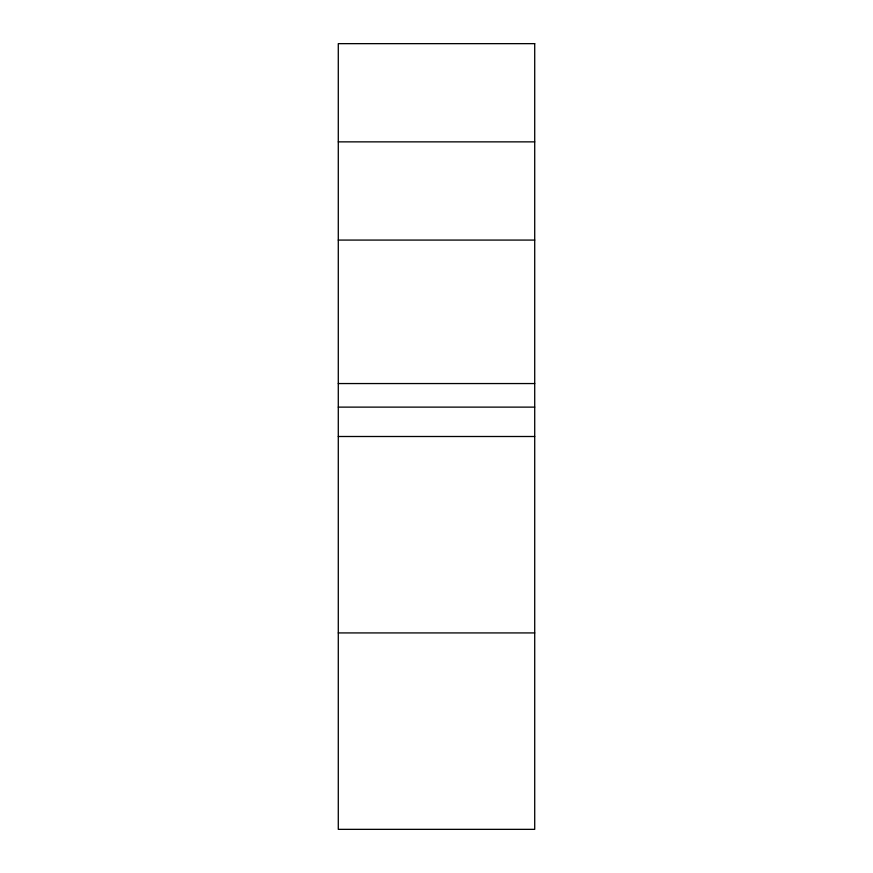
<?xml version="1.0" encoding="UTF-8"?>
<svg xmlns="http://www.w3.org/2000/svg" width="873" height="873" viewBox="0 0 873 873"><rect width="100%" height="100%" fill="white"/><g stroke="black" fill="none" stroke-linecap="round" stroke-linejoin="round"><path stroke-width="1.31" d="M338.288 141.863L534.712 141.863M338.288 240.075L534.712 240.075M338.288 383.553L534.712 383.553M338.288 407.124L534.712 407.124M338.288 436.5L534.712 436.5M338.288 632.925L534.712 632.925M534.712 43.65L338.288 43.65L338.288 829.35L534.712 829.35L534.712 43.65"/></g></svg>
